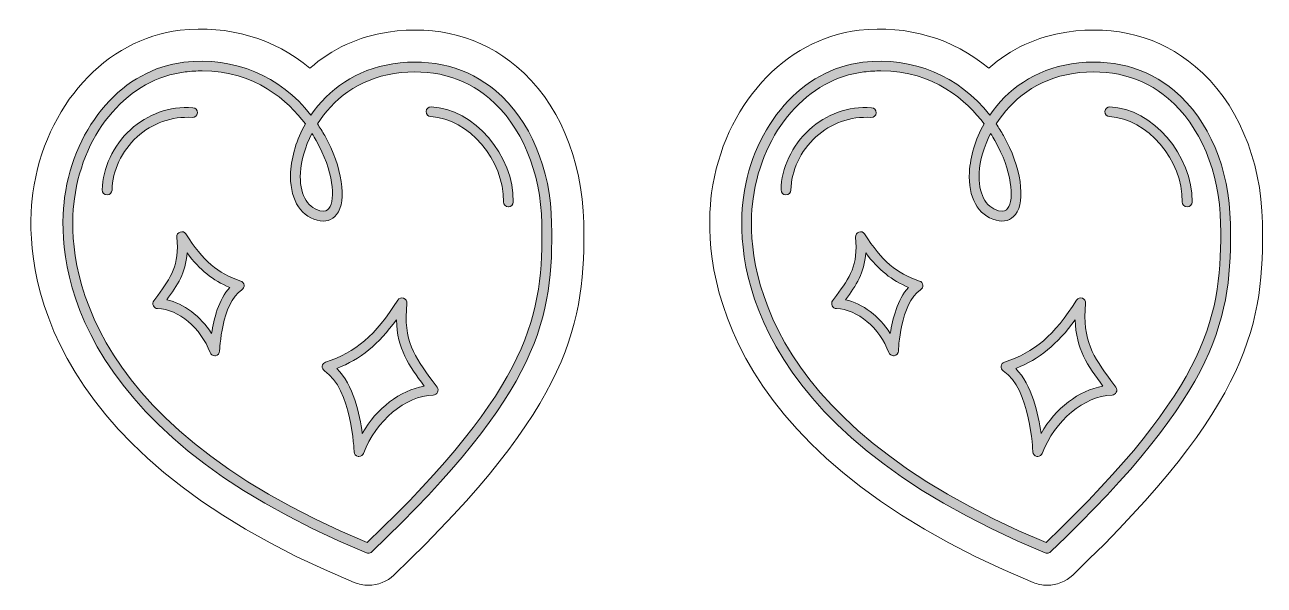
# Model space of a CAD drawing. Header units: inches. Extents: x 1.6 to 28.3, y -21 to -8.9.
import ezdxf

# ---------------------------------------------------------------- set-up
doc = ezdxf.new("R2010")
doc.units = ezdxf.units.IN
doc.header["$MEASUREMENT"] = 0
doc.layers.add('1', color=7, linetype='Continuous')

# ---------------------------------------------------------------- blocks, each defined once
blk = doc.blocks.new('block 2')
at = {"layer": '1', "lineweight": 0}
for points, knots in [([(12.947, -13.192), (12.926, -12.005), (12.486, -10.963), (11.742, -10.333), (11.139, -9.823), (10.371, -9.621), (9.519, -9.748), (8.725, -9.868), (8.125, -10.311), (7.752, -10.854), (7.088, -10.01), (6.096, -9.589), (5.011, -9.714), (3.712, -9.863), (2.653, -11.062), (2.436, -12.63), (2.282, -13.739), (2.299, -17.569), (8.952, -20.3), (8.965, -20.305), (8.979, -20.308), (8.992, -20.308), (9.019, -20.308), (9.046, -20.298), (9.066, -20.279), (12.732, -16.784), (12.983, -15.204), (12.947, -13.192)], [0, 0, 0, 0, 1, 1, 1, 2, 2, 2, 3, 3, 3, 4, 4, 4, 5, 5, 5, 6, 6, 6, 7, 7, 7, 8, 8, 8, 9, 9, 9, 9]), ([(8.969, -20.078), (2.519, -17.407), (2.498, -13.726), (2.646, -12.659), (2.849, -11.187), (3.832, -10.062), (5.035, -9.924), (5.164, -9.909), (5.287, -9.902), (5.406, -9.902), (6.549, -9.902), (7.255, -10.545), (7.632, -11.047), (7.441, -11.383), (7.333, -11.745), (7.314, -12.086), (7.284, -12.632), (7.498, -13.02), (7.889, -13.124), (8.061, -13.17), (8.209, -13.126), (8.306, -13), (8.538, -12.702), (8.427, -11.97), (8.049, -11.299), (7.999, -11.211), (7.947, -11.126), (7.891, -11.044), (8.219, -10.532), (8.768, -10.075), (9.551, -9.958), (10.337, -9.839), (11.05, -10.025), (11.605, -10.495), (12.293, -11.077), (12.715, -12.086), (12.735, -13.196), (12.77, -15.142), (12.525, -16.676), (8.969, -20.078)], [0, 0, 0, 0, 1, 1, 1, 2, 2, 2, 3, 3, 3, 4, 4, 4, 5, 5, 5, 6, 6, 6, 7, 7, 7, 8, 8, 8, 9, 9, 9, 10, 10, 10, 11, 11, 11, 12, 12, 12, 13, 13, 13, 13]), ([(7.773, -11.25), (7.808, -11.305), (7.839, -11.357), (7.865, -11.403), (8.232, -12.054), (8.293, -12.672), (8.139, -12.871), (8.111, -12.907), (8.059, -12.951), (7.943, -12.919), (7.657, -12.843), (7.501, -12.536), (7.525, -12.098), (7.54, -11.843), (7.621, -11.544), (7.773, -11.25)], [0, 0, 0, 0, 1, 1, 1, 2, 2, 2, 3, 3, 3, 4, 4, 4, 5, 5, 5, 5])]:
    blk.add_open_spline(points, degree=3, knots=knots, dxfattribs=at)
blk = doc.blocks.new('block 3')
at = {"layer": '1', "lineweight": 0}
for points, knots in [([(6.236, -14.436), (5.741, -14.275), (5.421, -13.999), (5.052, -13.421), (5.026, -13.38), (4.975, -13.361), (4.929, -13.378), (4.882, -13.394), (4.853, -13.439), (4.858, -13.488), (4.917, -14.103), (4.729, -14.36), (4.444, -14.748), (4.444, -14.748), (4.361, -14.862), (4.361, -14.862), (4.338, -14.894), (4.334, -14.936), (4.352, -14.971), (4.369, -15.006), (4.404, -15.029), (4.443, -15.03), (4.896, -15.045), (5.373, -15.445), (5.577, -15.98), (5.592, -16.022), (5.632, -16.048), (5.676, -16.048), (5.681, -16.048), (5.687, -16.048), (5.693, -16.047), (5.743, -16.038), (5.78, -15.996), (5.781, -15.946), (5.782, -15.935), (5.818, -14.912), (6.261, -14.626), (6.295, -14.604), (6.313, -14.564), (6.308, -14.523), (6.303, -14.483), (6.275, -14.449), (6.236, -14.436)], [0, 0, 0, 0, 1, 1, 1, 2, 2, 2, 3, 3, 3, 4, 4, 4, 5, 5, 5, 6, 6, 6, 7, 7, 7, 8, 8, 8, 9, 9, 9, 10, 10, 10, 11, 11, 11, 12, 12, 12, 13, 13, 13, 14, 14, 14, 14]), ([(5.607, -15.568), (5.369, -15.191), (5.012, -14.92), (4.638, -14.841), (4.871, -14.524), (5.049, -14.267), (5.077, -13.829), (5.355, -14.198), (5.637, -14.425), (5.998, -14.574), (5.76, -14.834), (5.654, -15.261), (5.607, -15.568)], [0, 0, 0, 0, 1, 1, 1, 2, 2, 2, 3, 3, 3, 4, 4, 4, 4])]:
    blk.add_open_spline(points, degree=3, knots=knots, dxfattribs=at)
blk = doc.blocks.new('block 4')
at = {"layer": '1', "lineweight": 0}
for points, knots in [([(10.368, -16.581), (9.992, -16.068), (9.743, -15.73), (9.822, -14.917), (9.827, -14.868), (9.797, -14.823), (9.751, -14.807), (9.705, -14.79), (9.654, -14.808), (9.627, -14.85), (9.143, -15.611), (8.72, -15.973), (8.069, -16.185), (8.03, -16.198), (8.002, -16.232), (7.996, -16.272), (7.991, -16.313), (8.01, -16.353), (8.044, -16.375), (8.635, -16.757), (8.682, -18.107), (8.683, -18.12), (8.684, -18.171), (8.721, -18.213), (8.771, -18.221), (8.777, -18.222), (8.783, -18.223), (8.789, -18.223), (8.832, -18.223), (8.872, -18.196), (8.887, -18.155), (9.157, -17.445), (9.791, -16.916), (10.393, -16.896), (10.432, -16.895), (10.467, -16.873), (10.485, -16.837), (10.502, -16.802), (10.498, -16.76), (10.475, -16.729), (10.475, -16.729), (10.368, -16.581), (10.368, -16.581)], [0, 0, 0, 0, 1, 1, 1, 2, 2, 2, 3, 3, 3, 4, 4, 4, 5, 5, 5, 6, 6, 6, 7, 7, 7, 8, 8, 8, 9, 9, 9, 10, 10, 10, 11, 11, 11, 12, 12, 12, 13, 13, 13, 14, 14, 14, 14]), ([(8.859, -17.723), (8.805, -17.311), (8.665, -16.675), (8.313, -16.323), (8.822, -16.122), (9.208, -15.807), (9.597, -15.272), (9.614, -15.91), (9.866, -16.255), (10.196, -16.705), (9.675, -16.796), (9.173, -17.181), (8.859, -17.723)], [0, 0, 0, 0, 1, 1, 1, 2, 2, 2, 3, 3, 3, 4, 4, 4, 4])]:
    blk.add_open_spline(points, degree=3, knots=knots, dxfattribs=at)
blk = doc.blocks.new('block 5')
at = {"layer": '1', "lineweight": 0}
for points, knots in [([(27.597, -13.192), (27.576, -12.005), (27.137, -10.963), (26.393, -10.333), (25.789, -9.823), (25.022, -9.621), (24.17, -9.748), (23.376, -9.868), (22.776, -10.311), (22.403, -10.854), (21.739, -10.01), (20.747, -9.589), (19.662, -9.714), (18.363, -9.863), (17.303, -11.062), (17.086, -12.63), (16.933, -13.739), (16.95, -17.569), (23.603, -20.3), (23.616, -20.305), (23.63, -20.308), (23.643, -20.308), (23.67, -20.308), (23.696, -20.298), (23.716, -20.279), (27.383, -16.784), (27.633, -15.204), (27.597, -13.192)], [0, 0, 0, 0, 1, 1, 1, 2, 2, 2, 3, 3, 3, 4, 4, 4, 5, 5, 5, 6, 6, 6, 7, 7, 7, 8, 8, 8, 9, 9, 9, 9]), ([(23.62, -20.078), (17.17, -17.407), (17.148, -13.726), (17.296, -12.659), (17.5, -11.187), (18.483, -10.062), (19.686, -9.924), (19.815, -9.909), (19.938, -9.902), (20.056, -9.902), (21.2, -9.902), (21.906, -10.545), (22.282, -11.047), (22.092, -11.383), (21.984, -11.745), (21.965, -12.086), (21.934, -12.632), (22.149, -13.02), (22.54, -13.124), (22.712, -13.17), (22.86, -13.126), (22.957, -13), (23.188, -12.702), (23.078, -11.97), (22.7, -11.299), (22.65, -11.211), (22.597, -11.126), (22.542, -11.044), (22.87, -10.532), (23.419, -10.075), (24.202, -9.958), (24.988, -9.839), (25.701, -10.025), (26.256, -10.495), (26.944, -11.077), (27.366, -12.086), (27.386, -13.196), (27.421, -15.142), (27.176, -16.676), (23.62, -20.078)], [0, 0, 0, 0, 1, 1, 1, 2, 2, 2, 3, 3, 3, 4, 4, 4, 5, 5, 5, 6, 6, 6, 7, 7, 7, 8, 8, 8, 9, 9, 9, 10, 10, 10, 11, 11, 11, 12, 12, 12, 13, 13, 13, 13]), ([(22.423, -11.25), (22.459, -11.305), (22.489, -11.357), (22.515, -11.403), (22.882, -12.054), (22.943, -12.672), (22.789, -12.871), (22.762, -12.907), (22.71, -12.951), (22.594, -12.919), (22.308, -12.843), (22.152, -12.536), (22.176, -12.098), (22.19, -11.843), (22.272, -11.544), (22.423, -11.25)], [0, 0, 0, 0, 1, 1, 1, 2, 2, 2, 3, 3, 3, 4, 4, 4, 5, 5, 5, 5])]:
    blk.add_open_spline(points, degree=3, knots=knots, dxfattribs=at)
blk = doc.blocks.new('block 6')
at = {"layer": '1', "lineweight": 0}
for points, knots in [([(20.886, -14.436), (20.392, -14.275), (20.071, -13.999), (19.703, -13.421), (19.677, -13.38), (19.626, -13.361), (19.579, -13.378), (19.533, -13.394), (19.504, -13.439), (19.508, -13.488), (19.568, -14.103), (19.379, -14.36), (19.095, -14.748), (19.095, -14.748), (19.012, -14.862), (19.012, -14.862), (18.988, -14.894), (18.985, -14.936), (19.002, -14.971), (19.019, -15.006), (19.055, -15.029), (19.094, -15.03), (19.547, -15.045), (20.023, -15.445), (20.227, -15.98), (20.243, -16.022), (20.283, -16.048), (20.326, -16.048), (20.332, -16.048), (20.338, -16.048), (20.344, -16.047), (20.393, -16.038), (20.431, -15.996), (20.432, -15.946), (20.432, -15.935), (20.469, -14.912), (20.911, -14.626), (20.945, -14.604), (20.964, -14.564), (20.959, -14.523), (20.953, -14.483), (20.925, -14.449), (20.886, -14.436)], [0, 0, 0, 0, 1, 1, 1, 2, 2, 2, 3, 3, 3, 4, 4, 4, 5, 5, 5, 6, 6, 6, 7, 7, 7, 8, 8, 8, 9, 9, 9, 10, 10, 10, 11, 11, 11, 12, 12, 12, 13, 13, 13, 14, 14, 14, 14]), ([(20.257, -15.568), (20.02, -15.191), (19.662, -14.92), (19.289, -14.841), (19.521, -14.524), (19.7, -14.267), (19.727, -13.829), (20.006, -14.198), (20.288, -14.425), (20.649, -14.574), (20.411, -14.834), (20.305, -15.261), (20.257, -15.568)], [0, 0, 0, 0, 1, 1, 1, 2, 2, 2, 3, 3, 3, 4, 4, 4, 4])]:
    blk.add_open_spline(points, degree=3, knots=knots, dxfattribs=at)
blk = doc.blocks.new('block 7')
at = {"layer": '1', "lineweight": 0}
for points, knots in [([(25.018, -16.581), (24.643, -16.068), (24.394, -15.73), (24.473, -14.917), (24.477, -14.868), (24.448, -14.823), (24.402, -14.807), (24.355, -14.79), (24.304, -14.808), (24.278, -14.85), (23.794, -15.611), (23.371, -15.973), (22.72, -16.185), (22.681, -16.198), (22.653, -16.232), (22.647, -16.272), (22.642, -16.313), (22.661, -16.353), (22.695, -16.375), (23.285, -16.757), (23.333, -18.107), (23.333, -18.12), (23.335, -18.171), (23.372, -18.213), (23.422, -18.221), (23.427, -18.222), (23.433, -18.223), (23.439, -18.223), (23.483, -18.223), (23.522, -18.196), (23.538, -18.155), (23.808, -17.445), (24.441, -16.916), (25.044, -16.896), (25.083, -16.895), (25.118, -16.873), (25.135, -16.837), (25.152, -16.802), (25.149, -16.76), (25.126, -16.729), (25.126, -16.729), (25.018, -16.581), (25.018, -16.581)], [0, 0, 0, 0, 1, 1, 1, 2, 2, 2, 3, 3, 3, 4, 4, 4, 5, 5, 5, 6, 6, 6, 7, 7, 7, 8, 8, 8, 9, 9, 9, 10, 10, 10, 11, 11, 11, 12, 12, 12, 13, 13, 13, 14, 14, 14, 14]), ([(23.51, -17.723), (23.455, -17.311), (23.316, -16.675), (22.963, -16.323), (23.472, -16.122), (23.859, -15.807), (24.247, -15.272), (24.264, -15.91), (24.516, -16.255), (24.847, -16.705), (24.326, -16.796), (23.824, -17.181), (23.51, -17.723)], [0, 0, 0, 0, 1, 1, 1, 2, 2, 2, 3, 3, 3, 4, 4, 4, 4])]:
    blk.add_open_spline(points, degree=3, knots=knots, dxfattribs=at)

msp = doc.modelspace()

# ---------------------------------------------------------------- hatches: boundary and pattern name
at = {"layer": '1', "true_color": 0xffffff}
h = msp.add_hatch(color=7, dxfattribs=at)
h.dxf.hatch_style = 2
edge = h.paths.add_edge_path()
edge.add_spline(control_points=[(12.947, -13.192), (12.926, -12.005), (12.486, -10.963), (11.742, -10.333), (11.139, -9.823), (10.371, -9.621), (9.519, -9.748), (8.725, -9.868), (8.125, -10.311), (7.752, -10.854), (7.088, -10.01), (6.096, -9.589), (5.011, -9.714), (3.712, -9.863), (2.653, -11.062), (2.436, -12.63), (2.282, -13.739), (2.299, -17.569), (8.952, -20.3), (8.965, -20.305), (8.979, -20.308), (8.992, -20.308), (9.019, -20.308), (9.046, -20.298), (9.066, -20.279), (12.732, -16.784), (12.983, -15.204), (12.947, -13.192)], knot_values=[0, 0, 0, 0, 1, 1, 1, 2, 2, 2, 3, 3, 3, 4, 4, 4, 5, 5, 5, 6, 6, 6, 7, 7, 7, 8, 8, 8, 9, 9, 9, 9], degree=3, periodic=1)
edge = h.paths.add_edge_path()
edge.add_spline(control_points=[(7.773, -11.25), (7.808, -11.305), (7.839, -11.357), (7.865, -11.403), (8.232, -12.054), (8.293, -12.672), (8.139, -12.871), (8.111, -12.907), (8.059, -12.951), (7.943, -12.919), (7.657, -12.843), (7.501, -12.536), (7.525, -12.098), (7.54, -11.843), (7.621, -11.544), (7.773, -11.25)], knot_values=[0, 0, 0, 0, 1, 1, 1, 2, 2, 2, 3, 3, 3, 4, 4, 4, 5, 5, 5, 5], degree=3, periodic=1)
edge = h.paths.add_edge_path()
edge.add_spline(control_points=[(8.969, -20.078), (2.519, -17.407), (2.498, -13.726), (2.646, -12.659), (2.849, -11.187), (3.832, -10.062), (5.035, -9.924), (5.164, -9.909), (5.287, -9.902), (5.406, -9.902), (6.549, -9.902), (7.255, -10.545), (7.632, -11.047), (7.441, -11.383), (7.333, -11.745), (7.314, -12.086), (7.284, -12.632), (7.498, -13.02), (7.889, -13.124), (8.061, -13.17), (8.209, -13.126), (8.306, -13), (8.538, -12.702), (8.427, -11.97), (8.049, -11.299), (7.999, -11.211), (7.947, -11.126), (7.891, -11.044), (8.219, -10.532), (8.768, -10.075), (9.551, -9.958), (10.337, -9.839), (11.05, -10.025), (11.605, -10.495), (12.293, -11.077), (12.715, -12.086), (12.735, -13.196), (12.77, -15.142), (12.525, -16.676), (8.969, -20.078)], knot_values=[0, 0, 0, 0, 1, 1, 1, 2, 2, 2, 3, 3, 3, 4, 4, 4, 5, 5, 5, 6, 6, 6, 7, 7, 7, 8, 8, 8, 9, 9, 9, 10, 10, 10, 11, 11, 11, 12, 12, 12, 13, 13, 13, 13], degree=3, periodic=1)
edge = h.paths.add_edge_path()
edge.add_spline(control_points=[(5.189, -10.906), (4.75, -10.878), (4.325, -11.027), (3.998, -11.327), (3.669, -11.629), (3.468, -12.058), (3.459, -12.473), (3.458, -12.531), (3.411, -12.576), (3.353, -12.576), (3.352, -12.576), (3.352, -12.576), (3.351, -12.576), (3.293, -12.575), (3.246, -12.527), (3.247, -12.468), (3.257, -11.997), (3.484, -11.512), (3.855, -11.171), (4.224, -10.832), (4.698, -10.661), (5.203, -10.695), (5.261, -10.698), (5.305, -10.749), (5.301, -10.807), (5.298, -10.865), (5.256, -10.911), (5.189, -10.906)], knot_values=[0, 0, 0, 0, 1, 1, 1, 2, 2, 2, 3, 3, 3, 4, 4, 4, 5, 5, 5, 6, 6, 6, 7, 7, 7, 8, 8, 8, 9, 9, 9, 9], degree=3, periodic=1)
edge = h.paths.add_edge_path()
edge.add_spline(control_points=[(12.12, -12.731), (12.119, -12.789), (12.072, -12.835), (12.014, -12.835), (12.014, -12.835), (12.013, -12.835), (12.012, -12.835), (11.954, -12.834), (11.908, -12.785), (11.909, -12.727), (11.925, -11.831), (11.148, -10.92), (10.34, -10.889), (10.282, -10.887), (10.236, -10.837), (10.239, -10.779), (10.241, -10.72), (10.291, -10.674), (10.348, -10.677), (11.261, -10.713), (12.139, -11.73), (12.12, -12.731)], knot_values=[0, 0, 0, 0, 1, 1, 1, 2, 2, 2, 3, 3, 3, 4, 4, 4, 5, 5, 5, 6, 6, 6, 7, 7, 7, 7], degree=3, periodic=1)
edge = h.paths.add_edge_path()
edge.add_spline(control_points=[(6.236, -14.436), (5.741, -14.275), (5.421, -13.999), (5.052, -13.421), (5.026, -13.38), (4.975, -13.361), (4.929, -13.378), (4.882, -13.394), (4.853, -13.439), (4.858, -13.488), (4.917, -14.103), (4.729, -14.36), (4.444, -14.748), (4.444, -14.748), (4.361, -14.862), (4.361, -14.862), (4.338, -14.894), (4.334, -14.936), (4.352, -14.971), (4.369, -15.006), (4.404, -15.029), (4.443, -15.03), (4.896, -15.045), (5.373, -15.445), (5.577, -15.98), (5.592, -16.022), (5.632, -16.048), (5.676, -16.048), (5.681, -16.048), (5.687, -16.048), (5.693, -16.047), (5.743, -16.038), (5.78, -15.996), (5.781, -15.946), (5.782, -15.935), (5.818, -14.912), (6.261, -14.626), (6.295, -14.604), (6.313, -14.564), (6.308, -14.523), (6.303, -14.483), (6.275, -14.449), (6.236, -14.436)], knot_values=[0, 0, 0, 0, 1, 1, 1, 2, 2, 2, 3, 3, 3, 4, 4, 4, 5, 5, 5, 6, 6, 6, 7, 7, 7, 8, 8, 8, 9, 9, 9, 10, 10, 10, 11, 11, 11, 12, 12, 12, 13, 13, 13, 14, 14, 14, 14], degree=3, periodic=1)
edge = h.paths.add_edge_path()
edge.add_spline(control_points=[(5.607, -15.568), (5.369, -15.191), (5.012, -14.92), (4.638, -14.841), (4.871, -14.524), (5.049, -14.267), (5.077, -13.829), (5.355, -14.198), (5.637, -14.425), (5.998, -14.574), (5.76, -14.834), (5.654, -15.261), (5.607, -15.568)], knot_values=[0, 0, 0, 0, 1, 1, 1, 2, 2, 2, 3, 3, 3, 4, 4, 4, 4], degree=3, periodic=1)
edge = h.paths.add_edge_path()
edge.add_spline(control_points=[(10.368, -16.581), (9.992, -16.068), (9.743, -15.73), (9.822, -14.917), (9.827, -14.868), (9.797, -14.823), (9.751, -14.807), (9.705, -14.79), (9.654, -14.808), (9.627, -14.85), (9.143, -15.611), (8.72, -15.973), (8.069, -16.185), (8.03, -16.198), (8.002, -16.232), (7.996, -16.272), (7.991, -16.313), (8.01, -16.353), (8.044, -16.375), (8.635, -16.757), (8.682, -18.107), (8.683, -18.12), (8.684, -18.171), (8.721, -18.213), (8.771, -18.221), (8.777, -18.222), (8.783, -18.223), (8.789, -18.223), (8.832, -18.223), (8.872, -18.196), (8.887, -18.155), (9.157, -17.445), (9.791, -16.916), (10.393, -16.896), (10.432, -16.895), (10.467, -16.873), (10.485, -16.837), (10.502, -16.802), (10.498, -16.76), (10.475, -16.729), (10.475, -16.729), (10.368, -16.581), (10.368, -16.581)], knot_values=[0, 0, 0, 0, 1, 1, 1, 2, 2, 2, 3, 3, 3, 4, 4, 4, 5, 5, 5, 6, 6, 6, 7, 7, 7, 8, 8, 8, 9, 9, 9, 10, 10, 10, 11, 11, 11, 12, 12, 12, 13, 13, 13, 14, 14, 14, 14], degree=3, periodic=1)
edge = h.paths.add_edge_path()
edge.add_spline(control_points=[(8.859, -17.723), (8.805, -17.311), (8.665, -16.675), (8.313, -16.323), (8.822, -16.122), (9.208, -15.807), (9.597, -15.272), (9.614, -15.91), (9.866, -16.255), (10.196, -16.705), (9.675, -16.796), (9.173, -17.181), (8.859, -17.723)], knot_values=[0, 0, 0, 0, 1, 1, 1, 2, 2, 2, 3, 3, 3, 4, 4, 4, 4], degree=3, periodic=1)
h = msp.add_hatch(color=7, dxfattribs=at)
h.dxf.hatch_style = 2
edge = h.paths.add_edge_path()
edge.add_spline(control_points=[(27.597, -13.192), (27.576, -12.005), (27.137, -10.963), (26.393, -10.333), (25.789, -9.823), (25.022, -9.621), (24.17, -9.748), (23.376, -9.868), (22.776, -10.311), (22.403, -10.854), (21.739, -10.01), (20.747, -9.589), (19.662, -9.714), (18.363, -9.863), (17.303, -11.062), (17.086, -12.63), (16.933, -13.739), (16.95, -17.569), (23.603, -20.3), (23.616, -20.305), (23.63, -20.308), (23.643, -20.308), (23.67, -20.308), (23.696, -20.298), (23.716, -20.279), (27.383, -16.784), (27.633, -15.204), (27.597, -13.192)], knot_values=[0, 0, 0, 0, 1, 1, 1, 2, 2, 2, 3, 3, 3, 4, 4, 4, 5, 5, 5, 6, 6, 6, 7, 7, 7, 8, 8, 8, 9, 9, 9, 9], degree=3, periodic=1)
edge = h.paths.add_edge_path()
edge.add_spline(control_points=[(22.423, -11.25), (22.459, -11.305), (22.489, -11.357), (22.515, -11.403), (22.882, -12.054), (22.943, -12.672), (22.789, -12.871), (22.762, -12.907), (22.71, -12.951), (22.594, -12.919), (22.308, -12.843), (22.152, -12.536), (22.176, -12.098), (22.19, -11.843), (22.272, -11.544), (22.423, -11.25)], knot_values=[0, 0, 0, 0, 1, 1, 1, 2, 2, 2, 3, 3, 3, 4, 4, 4, 5, 5, 5, 5], degree=3, periodic=1)
edge = h.paths.add_edge_path()
edge.add_spline(control_points=[(23.62, -20.078), (17.17, -17.407), (17.148, -13.726), (17.296, -12.659), (17.5, -11.187), (18.483, -10.062), (19.686, -9.924), (19.815, -9.909), (19.938, -9.902), (20.056, -9.902), (21.2, -9.902), (21.906, -10.545), (22.282, -11.047), (22.092, -11.383), (21.984, -11.745), (21.965, -12.086), (21.934, -12.632), (22.149, -13.02), (22.54, -13.124), (22.712, -13.17), (22.86, -13.126), (22.957, -13), (23.188, -12.702), (23.078, -11.97), (22.7, -11.299), (22.65, -11.211), (22.597, -11.126), (22.542, -11.044), (22.87, -10.532), (23.419, -10.075), (24.202, -9.958), (24.988, -9.839), (25.701, -10.025), (26.256, -10.495), (26.944, -11.077), (27.366, -12.086), (27.386, -13.196), (27.421, -15.142), (27.176, -16.676), (23.62, -20.078)], knot_values=[0, 0, 0, 0, 1, 1, 1, 2, 2, 2, 3, 3, 3, 4, 4, 4, 5, 5, 5, 6, 6, 6, 7, 7, 7, 8, 8, 8, 9, 9, 9, 10, 10, 10, 11, 11, 11, 12, 12, 12, 13, 13, 13, 13], degree=3, periodic=1)
edge = h.paths.add_edge_path()
edge.add_spline(control_points=[(19.839, -10.906), (19.401, -10.878), (18.976, -11.027), (18.649, -11.327), (18.32, -11.629), (18.118, -12.058), (18.11, -12.473), (18.109, -12.531), (18.061, -12.576), (18.004, -12.576), (18.003, -12.576), (18.002, -12.576), (18.002, -12.576), (17.943, -12.575), (17.897, -12.527), (17.898, -12.468), (17.908, -11.997), (18.135, -11.512), (18.506, -11.171), (18.875, -10.832), (19.349, -10.661), (19.853, -10.695), (19.911, -10.698), (19.956, -10.749), (19.952, -10.807), (19.948, -10.865), (19.907, -10.911), (19.839, -10.906)], knot_values=[0, 0, 0, 0, 1, 1, 1, 2, 2, 2, 3, 3, 3, 4, 4, 4, 5, 5, 5, 6, 6, 6, 7, 7, 7, 8, 8, 8, 9, 9, 9, 9], degree=3, periodic=1)
edge = h.paths.add_edge_path()
edge.add_spline(control_points=[(26.771, -12.731), (26.77, -12.789), (26.723, -12.835), (26.665, -12.835), (26.664, -12.835), (26.664, -12.835), (26.663, -12.835), (26.605, -12.834), (26.558, -12.785), (26.559, -12.727), (26.576, -11.831), (25.799, -10.92), (24.991, -10.889), (24.932, -10.887), (24.887, -10.837), (24.889, -10.779), (24.892, -10.72), (24.941, -10.674), (24.999, -10.677), (25.912, -10.713), (26.79, -11.73), (26.771, -12.731)], knot_values=[0, 0, 0, 0, 1, 1, 1, 2, 2, 2, 3, 3, 3, 4, 4, 4, 5, 5, 5, 6, 6, 6, 7, 7, 7, 7], degree=3, periodic=1)
edge = h.paths.add_edge_path()
edge.add_spline(control_points=[(20.886, -14.436), (20.392, -14.275), (20.071, -13.999), (19.703, -13.421), (19.677, -13.38), (19.626, -13.361), (19.579, -13.378), (19.533, -13.394), (19.504, -13.439), (19.508, -13.488), (19.568, -14.103), (19.379, -14.36), (19.095, -14.748), (19.095, -14.748), (19.012, -14.862), (19.012, -14.862), (18.988, -14.894), (18.985, -14.936), (19.002, -14.971), (19.019, -15.006), (19.055, -15.029), (19.094, -15.03), (19.547, -15.045), (20.023, -15.445), (20.227, -15.98), (20.243, -16.022), (20.283, -16.048), (20.326, -16.048), (20.332, -16.048), (20.338, -16.048), (20.344, -16.047), (20.393, -16.038), (20.431, -15.996), (20.432, -15.946), (20.432, -15.935), (20.469, -14.912), (20.911, -14.626), (20.945, -14.604), (20.964, -14.564), (20.959, -14.523), (20.953, -14.483), (20.925, -14.449), (20.886, -14.436)], knot_values=[0, 0, 0, 0, 1, 1, 1, 2, 2, 2, 3, 3, 3, 4, 4, 4, 5, 5, 5, 6, 6, 6, 7, 7, 7, 8, 8, 8, 9, 9, 9, 10, 10, 10, 11, 11, 11, 12, 12, 12, 13, 13, 13, 14, 14, 14, 14], degree=3, periodic=1)
edge = h.paths.add_edge_path()
edge.add_spline(control_points=[(20.257, -15.568), (20.02, -15.191), (19.662, -14.92), (19.289, -14.841), (19.521, -14.524), (19.7, -14.267), (19.727, -13.829), (20.006, -14.198), (20.288, -14.425), (20.649, -14.574), (20.411, -14.834), (20.305, -15.261), (20.257, -15.568)], knot_values=[0, 0, 0, 0, 1, 1, 1, 2, 2, 2, 3, 3, 3, 4, 4, 4, 4], degree=3, periodic=1)
edge = h.paths.add_edge_path()
edge.add_spline(control_points=[(25.018, -16.581), (24.643, -16.068), (24.394, -15.73), (24.473, -14.917), (24.477, -14.868), (24.448, -14.823), (24.402, -14.807), (24.355, -14.79), (24.304, -14.808), (24.278, -14.85), (23.794, -15.611), (23.371, -15.973), (22.72, -16.185), (22.681, -16.198), (22.653, -16.232), (22.647, -16.272), (22.642, -16.313), (22.661, -16.353), (22.695, -16.375), (23.285, -16.757), (23.333, -18.107), (23.333, -18.12), (23.335, -18.171), (23.372, -18.213), (23.422, -18.221), (23.427, -18.222), (23.433, -18.223), (23.439, -18.223), (23.483, -18.223), (23.522, -18.196), (23.538, -18.155), (23.808, -17.445), (24.441, -16.916), (25.044, -16.896), (25.083, -16.895), (25.118, -16.873), (25.135, -16.837), (25.152, -16.802), (25.149, -16.76), (25.126, -16.729), (25.126, -16.729), (25.018, -16.581), (25.018, -16.581)], knot_values=[0, 0, 0, 0, 1, 1, 1, 2, 2, 2, 3, 3, 3, 4, 4, 4, 5, 5, 5, 6, 6, 6, 7, 7, 7, 8, 8, 8, 9, 9, 9, 10, 10, 10, 11, 11, 11, 12, 12, 12, 13, 13, 13, 14, 14, 14, 14], degree=3, periodic=1)
edge = h.paths.add_edge_path()
edge.add_spline(control_points=[(23.51, -17.723), (23.455, -17.311), (23.316, -16.675), (22.963, -16.323), (23.472, -16.122), (23.859, -15.807), (24.247, -15.272), (24.264, -15.91), (24.516, -16.255), (24.847, -16.705), (24.326, -16.796), (23.824, -17.181), (23.51, -17.723)], knot_values=[0, 0, 0, 0, 1, 1, 1, 2, 2, 2, 3, 3, 3, 4, 4, 4, 4], degree=3, periodic=1)

# ---------------------------------------------------------------- linework, layer by layer
at = {"layer": '1', "color": 12, "lineweight": 9, "true_color": 0xd00017}
for points in [[(12.189, -9.805), (11.429, -9.162), (10.471, -8.907), (9.417, -9.064), (8.778, -9.16), (8.2, -9.43), (7.73, -9.843), (6.959, -9.2), (5.976, -8.906), (4.932, -9.026), (3.319, -9.212), (2.011, -10.654), (1.751, -12.535), (1.58, -13.768), (1.576, -18.02), (8.688, -20.94), (8.785, -20.98), (8.887, -21), (8.992, -21), (9.198, -21), (9.393, -20.922), (9.543, -20.78), (13.405, -17.098), (13.677, -15.307), (13.639, -13.18), (13.614, -11.793), (13.085, -10.563), (12.189, -9.805)], [(26.839, -9.805), (26.08, -9.162), (25.122, -8.907), (24.067, -9.064), (23.429, -9.16), (22.85, -9.43), (22.381, -9.843), (21.609, -9.2), (20.627, -8.906), (19.583, -9.026), (17.97, -9.212), (16.661, -10.654), (16.401, -12.535), (16.231, -13.768), (16.226, -18.02), (23.339, -20.94), (23.436, -20.98), (23.538, -21), (23.643, -21), (23.848, -21), (24.044, -20.922), (24.194, -20.78), (28.056, -17.098), (28.328, -15.307), (28.289, -13.18), (28.265, -11.793), (27.736, -10.563), (26.839, -9.805)]]:
    msp.add_open_spline(points, degree=3, knots=[0, 0, 0, 0, 1, 1, 1, 2, 2, 2, 3, 3, 3, 4, 4, 4, 5, 5, 5, 6, 6, 6, 7, 7, 7, 8, 8, 8, 9, 9, 9, 9], dxfattribs=at)
at = {"layer": '1', "lineweight": 0}
for points, knots in [([(5.189, -10.906), (4.75, -10.878), (4.325, -11.027), (3.998, -11.327), (3.669, -11.629), (3.468, -12.058), (3.459, -12.473), (3.458, -12.531), (3.411, -12.576), (3.353, -12.576), (3.352, -12.576), (3.352, -12.576), (3.351, -12.576), (3.293, -12.575), (3.246, -12.527), (3.247, -12.468), (3.257, -11.997), (3.484, -11.512), (3.855, -11.171), (4.224, -10.832), (4.698, -10.661), (5.203, -10.695), (5.261, -10.698), (5.305, -10.749), (5.301, -10.807), (5.298, -10.865), (5.256, -10.911), (5.189, -10.906)], [0, 0, 0, 0, 1, 1, 1, 2, 2, 2, 3, 3, 3, 4, 4, 4, 5, 5, 5, 6, 6, 6, 7, 7, 7, 8, 8, 8, 9, 9, 9, 9]), ([(12.12, -12.731), (12.119, -12.789), (12.072, -12.835), (12.014, -12.835), (12.014, -12.835), (12.013, -12.835), (12.012, -12.835), (11.954, -12.834), (11.908, -12.785), (11.909, -12.727), (11.925, -11.831), (11.148, -10.92), (10.34, -10.889), (10.282, -10.887), (10.236, -10.837), (10.239, -10.779), (10.241, -10.72), (10.291, -10.674), (10.348, -10.677), (11.261, -10.713), (12.139, -11.73), (12.12, -12.731)], [0, 0, 0, 0, 1, 1, 1, 2, 2, 2, 3, 3, 3, 4, 4, 4, 5, 5, 5, 6, 6, 6, 7, 7, 7, 7]), ([(19.839, -10.906), (19.401, -10.878), (18.976, -11.027), (18.649, -11.327), (18.32, -11.629), (18.118, -12.058), (18.11, -12.473), (18.109, -12.531), (18.061, -12.576), (18.004, -12.576), (18.003, -12.576), (18.002, -12.576), (18.002, -12.576), (17.943, -12.575), (17.897, -12.527), (17.898, -12.468), (17.908, -11.997), (18.135, -11.512), (18.506, -11.171), (18.875, -10.832), (19.349, -10.661), (19.853, -10.695), (19.911, -10.698), (19.956, -10.749), (19.952, -10.807), (19.948, -10.865), (19.907, -10.911), (19.839, -10.906)], [0, 0, 0, 0, 1, 1, 1, 2, 2, 2, 3, 3, 3, 4, 4, 4, 5, 5, 5, 6, 6, 6, 7, 7, 7, 8, 8, 8, 9, 9, 9, 9]), ([(26.771, -12.731), (26.77, -12.789), (26.723, -12.835), (26.665, -12.835), (26.664, -12.835), (26.664, -12.835), (26.663, -12.835), (26.605, -12.834), (26.558, -12.785), (26.559, -12.727), (26.576, -11.831), (25.799, -10.92), (24.991, -10.889), (24.932, -10.887), (24.887, -10.837), (24.889, -10.779), (24.892, -10.72), (24.941, -10.674), (24.999, -10.677), (25.912, -10.713), (26.79, -11.73), (26.771, -12.731)], [0, 0, 0, 0, 1, 1, 1, 2, 2, 2, 3, 3, 3, 4, 4, 4, 5, 5, 5, 6, 6, 6, 7, 7, 7, 7])]:
    msp.add_open_spline(points, degree=3, knots=knots, dxfattribs=at)

# ---------------------------------------------------------------- block references
at = {"layer": '1'}
for name in ['block 2', 'block 5', 'block 3', 'block 6', 'block 4', 'block 7']:
    msp.add_blockref(name, (0, 0), dxfattribs=at)

doc.saveas('drawing.dxf')
